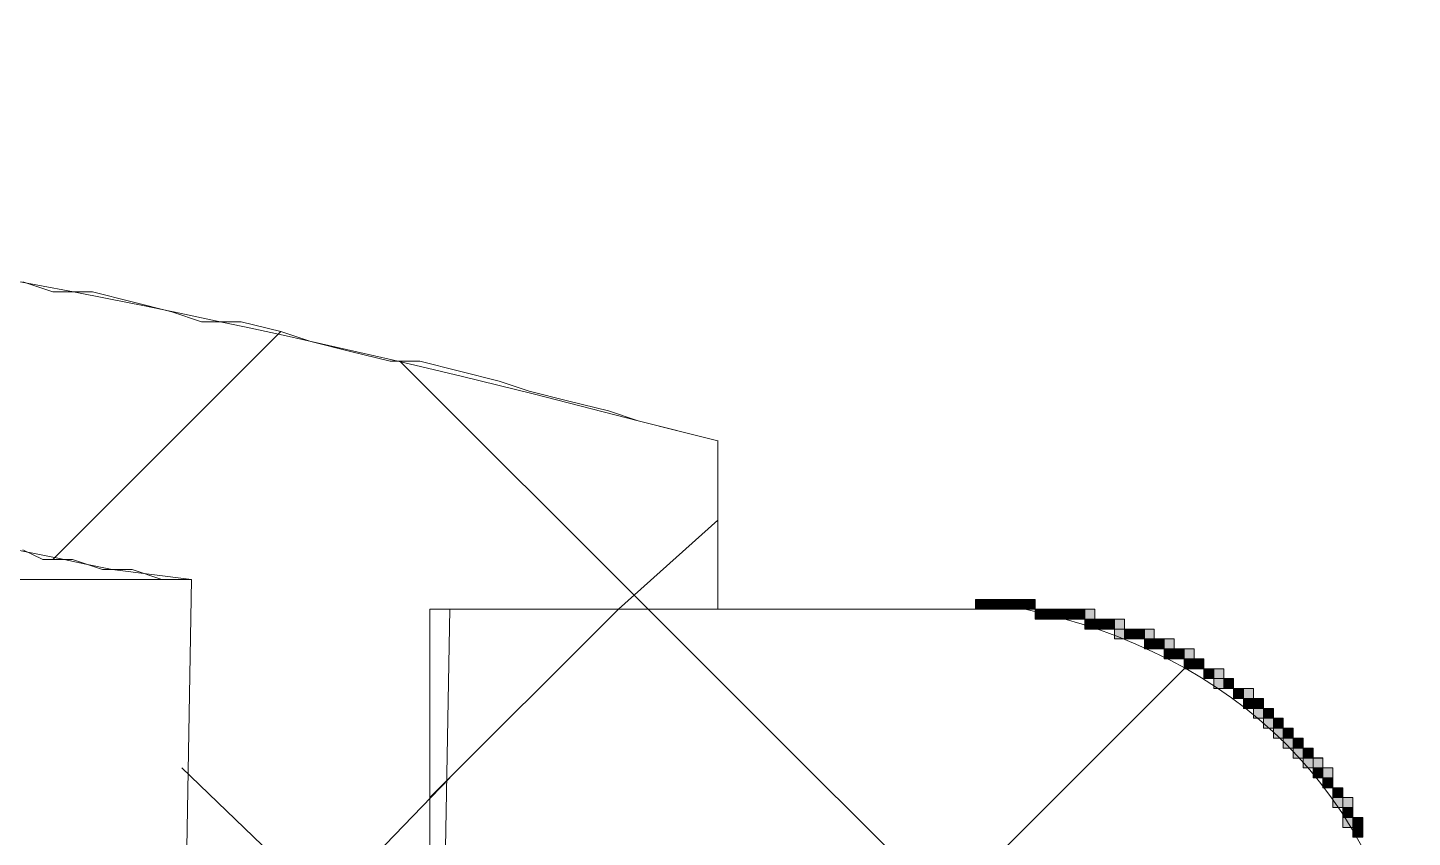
# Model space of a CAD drawing. Header units: inches. Extents: x 11 to 682, y 148 to 1119.
# Drawn here: x 366.03 to 374.4, y 762.78 to 767.68 of the extents above; entities that cross this region are included whole.
import ezdxf

# ---------------------------------------------------------------- set-up
doc = ezdxf.new("R2010")
doc.units = ezdxf.units.IN
doc.header["$MEASUREMENT"] = 0
doc.layers.add('图层 1', color=7, linetype='Continuous')

msp = doc.modelspace()

# ---------------------------------------------------------------- hatches: boundary and pattern name
at = {"layer": '图层 1', "true_color": 0xffffff}
h = msp.add_hatch(color=7, dxfattribs=at)
h.dxf.hatch_style = 2
h.paths.add_polyline_path([(371.7598, 764.1602), (371.8799, 764.1602), (371.8799, 764.2197), (371.7598, 764.2197)])
h = msp.add_hatch(color=7, dxfattribs=at)
h.dxf.hatch_style = 2
h.paths.add_polyline_path([(371.7598, 764.1602), (371.8198, 764.1602), (371.8198, 764.2197), (371.7598, 764.2197)])
h = msp.add_hatch(color=7, dxfattribs=at)
h.dxf.hatch_style = 2
h.paths.add_polyline_path([(371.7598, 764.1602), (371.8198, 764.1602), (371.8198, 764.2197), (371.7598, 764.2197)])
h = msp.add_hatch(color=7, dxfattribs=at)
h.dxf.hatch_style = 2
h.paths.add_polyline_path([(371.8198, 764.1602), (371.9399, 764.1602), (371.9399, 764.2197), (371.8198, 764.2197)])
h = msp.add_hatch(color=7, dxfattribs=at)
h.dxf.hatch_style = 2
h.paths.add_polyline_path([(371.8198, 764.1602), (371.8799, 764.1602), (371.8799, 764.2197), (371.8198, 764.2197)])
h = msp.add_hatch(color=7, dxfattribs=at)
h.dxf.hatch_style = 2
h.paths.add_polyline_path([(371.8198, 764.1602), (371.8799, 764.1602), (371.8799, 764.2197), (371.8198, 764.2197)])
h = msp.add_hatch(color=7, dxfattribs=at)
h.dxf.hatch_style = 2
h.paths.add_polyline_path([(371.8799, 764.1602), (372, 764.1602), (372, 764.2197), (371.8799, 764.2197)])
h = msp.add_hatch(color=7, dxfattribs=at)
h.dxf.hatch_style = 2
h.paths.add_polyline_path([(371.8799, 764.1602), (371.9399, 764.1602), (371.9399, 764.2197), (371.8799, 764.2197)])
h = msp.add_hatch(color=7, dxfattribs=at)
h.dxf.hatch_style = 2
h.paths.add_polyline_path([(371.8799, 764.1602), (371.9399, 764.1602), (371.9399, 764.2197), (371.8799, 764.2197)])
h = msp.add_hatch(color=7, dxfattribs=at)
h.dxf.hatch_style = 2
h.paths.add_polyline_path([(371.9399, 764.1602), (372.0601, 764.1602), (372.0601, 764.2197), (371.9399, 764.2197)])
h = msp.add_hatch(color=7, dxfattribs=at)
h.dxf.hatch_style = 2
h.paths.add_polyline_path([(371.9399, 764.1602), (372, 764.1602), (372, 764.2197), (371.9399, 764.2197)])
h = msp.add_hatch(color=7, dxfattribs=at)
h.dxf.hatch_style = 2
h.paths.add_polyline_path([(371.9399, 764.1602), (372, 764.1602), (372, 764.2197), (371.9399, 764.2197)])
h = msp.add_hatch(color=7, dxfattribs=at)
h.dxf.hatch_style = 2
h.paths.add_polyline_path([(372, 764.1602), (372.1201, 764.1602), (372.1201, 764.2197), (372, 764.2197)])
h = msp.add_hatch(color=7, dxfattribs=at)
h.dxf.hatch_style = 2
h.paths.add_polyline_path([(372, 764.1602), (372.0601, 764.1602), (372.0601, 764.2197), (372, 764.2197)])
h = msp.add_hatch(color=7, dxfattribs=at)
h.dxf.hatch_style = 2
h.paths.add_polyline_path([(372, 764.1602), (372.0601, 764.1602), (372.0601, 764.2197), (372, 764.2197)])
h = msp.add_hatch(color=7, dxfattribs=at)
h.dxf.hatch_style = 2
h.paths.add_polyline_path([(372.0601, 764.1602), (372.1201, 764.1602), (372.1201, 764.2197), (372.0601, 764.2197)])
h = msp.add_hatch(color=7, dxfattribs=at)
h.dxf.hatch_style = 2
h.paths.add_polyline_path([(372.0601, 764.1602), (372.1201, 764.1602), (372.1201, 764.2197), (372.0601, 764.2197)])
h = msp.add_hatch(color=7, dxfattribs=at)
h.dxf.hatch_style = 2
h.paths.add_polyline_path([(372.0601, 764.1602), (372.1201, 764.1602), (372.1201, 764.2197), (372.0601, 764.2197)])
h = msp.add_hatch(color=7, dxfattribs=at)
h.dxf.hatch_style = 2
h.paths.add_polyline_path([(372.1201, 764.1001), (372.2402, 764.1001), (372.2402, 764.1602), (372.1201, 764.1602)])
h = msp.add_hatch(color=7, dxfattribs=at)
h.dxf.hatch_style = 2
h.paths.add_polyline_path([(372.1201, 764.1001), (372.1802, 764.1001), (372.1802, 764.1602), (372.1201, 764.1602)])
h = msp.add_hatch(color=7, dxfattribs=at)
h.dxf.hatch_style = 2
h.paths.add_polyline_path([(372.1201, 764.1001), (372.1802, 764.1001), (372.1802, 764.1602), (372.1201, 764.1602)])
h = msp.add_hatch(color=7, dxfattribs=at)
h.dxf.hatch_style = 2
h.paths.add_polyline_path([(372.1201, 764.1001), (372.1802, 764.1001), (372.1802, 764.1602), (372.1201, 764.1602)])
h = msp.add_hatch(color=7, dxfattribs=at)
h.dxf.hatch_style = 2
h.paths.add_polyline_path([(372.1802, 764.1001), (372.2998, 764.1001), (372.2998, 764.1602), (372.1802, 764.1602)])
h = msp.add_hatch(color=7, dxfattribs=at)
h.dxf.hatch_style = 2
h.paths.add_polyline_path([(372.1802, 764.1001), (372.2402, 764.1001), (372.2402, 764.1602), (372.1802, 764.1602)])
h = msp.add_hatch(color=7, dxfattribs=at)
h.dxf.hatch_style = 2
h.paths.add_polyline_path([(372.1802, 764.1001), (372.2402, 764.1001), (372.2402, 764.1602), (372.1802, 764.1602)])
h = msp.add_hatch(color=7, dxfattribs=at)
h.dxf.hatch_style = 2
h.paths.add_polyline_path([(372.2402, 764.1001), (372.3599, 764.1001), (372.3599, 764.1602), (372.2402, 764.1602)])
h = msp.add_hatch(color=7, dxfattribs=at)
h.dxf.hatch_style = 2
h.paths.add_polyline_path([(372.2402, 764.1001), (372.2998, 764.1001), (372.2998, 764.1602), (372.2402, 764.1602)])
h = msp.add_hatch(color=7, dxfattribs=at)
h.dxf.hatch_style = 2
h.paths.add_polyline_path([(372.2402, 764.1001), (372.2998, 764.1001), (372.2998, 764.1602), (372.2402, 764.1602)])
h = msp.add_hatch(color=7, dxfattribs=at)
h.dxf.hatch_style = 2
h.paths.add_polyline_path([(372.2998, 764.1001), (372.4199, 764.1001), (372.4199, 764.1602), (372.2998, 764.1602)])
h = msp.add_hatch(color=7, dxfattribs=at)
h.dxf.hatch_style = 2
h.paths.add_polyline_path([(372.2998, 764.1001), (372.3599, 764.1001), (372.3599, 764.1602), (372.2998, 764.1602)])
h = msp.add_hatch(color=7, dxfattribs=at)
h.dxf.hatch_style = 2
h.paths.add_polyline_path([(372.3599, 764.1001), (372.4199, 764.1001), (372.4199, 764.1602), (372.3599, 764.1602)])
h = msp.add_hatch(color=7, dxfattribs=at)
h.dxf.hatch_style = 2
h.paths.add_polyline_path([(372.3599, 764.1001), (372.4199, 764.1001), (372.4199, 764.1602), (372.3599, 764.1602)])
h = msp.add_hatch(color=7, dxfattribs=at)
h.dxf.hatch_style = 2
h.paths.add_polyline_path([(372.3599, 764.1001), (372.4199, 764.1001), (372.4199, 764.1602), (372.3599, 764.1602)])
h = msp.add_hatch(color=7, dxfattribs=at)
h.dxf.hatch_style = 2
h.paths.add_polyline_path([(372.4199, 764.04), (372.48, 764.04), (372.48, 764.1602), (372.4199, 764.1602)])
h = msp.add_hatch(color=7, dxfattribs=at)
h.dxf.hatch_style = 2
h.paths.add_polyline_path([(372.4199, 764.04), (372.54, 764.04), (372.54, 764.1001), (372.4199, 764.1001)])
h = msp.add_hatch(color=7, dxfattribs=at)
h.dxf.hatch_style = 2
h.paths.add_polyline_path([(372.4199, 764.04), (372.48, 764.04), (372.48, 764.1001), (372.4199, 764.1001)])
h = msp.add_hatch(color=7, dxfattribs=at)
h.dxf.hatch_style = 2
h.paths.add_polyline_path([(372.48, 764.04), (372.6001, 764.04), (372.6001, 764.1001), (372.48, 764.1001)])
h = msp.add_hatch(color=7, dxfattribs=at)
h.dxf.hatch_style = 2
h.paths.add_polyline_path([(372.48, 764.04), (372.54, 764.04), (372.54, 764.1001), (372.48, 764.1001)])
h = msp.add_hatch(color=7, dxfattribs=at)
h.dxf.hatch_style = 2
h.paths.add_polyline_path([(372.48, 764.04), (372.54, 764.04), (372.54, 764.1001), (372.48, 764.1001)])
h = msp.add_hatch(color=7, dxfattribs=at)
h.dxf.hatch_style = 2
h.paths.add_polyline_path([(372.54, 764.04), (372.6001, 764.04), (372.6001, 764.1001), (372.54, 764.1001)])
h = msp.add_hatch(color=7, dxfattribs=at)
h.dxf.hatch_style = 2
h.paths.add_polyline_path([(372.54, 764.04), (372.6001, 764.04), (372.6001, 764.1001), (372.54, 764.1001)])
h = msp.add_hatch(color=7, dxfattribs=at)
h.dxf.hatch_style = 2
h.paths.add_polyline_path([(372.54, 764.04), (372.6001, 764.04), (372.6001, 764.1001), (372.54, 764.1001)])
h = msp.add_hatch(color=7, dxfattribs=at)
h.dxf.hatch_style = 2
h.paths.add_polyline_path([(372.6001, 763.98), (372.6602, 763.98), (372.6602, 764.1001), (372.6001, 764.1001)])
h = msp.add_hatch(color=7, dxfattribs=at)
h.dxf.hatch_style = 2
h.paths.add_polyline_path([(372.6001, 763.98), (372.7202, 763.98), (372.7202, 764.04), (372.6001, 764.04)])
h = msp.add_hatch(color=7, dxfattribs=at)
h.dxf.hatch_style = 2
h.paths.add_polyline_path([(372.6602, 763.98), (372.7798, 763.98), (372.7798, 764.04), (372.6602, 764.04)])
h = msp.add_hatch(color=7, dxfattribs=at)
h.dxf.hatch_style = 2
h.paths.add_polyline_path([(372.6602, 763.98), (372.7202, 763.98), (372.7202, 764.04), (372.6602, 764.04)])
h = msp.add_hatch(color=7, dxfattribs=at)
h.dxf.hatch_style = 2
h.paths.add_polyline_path([(372.6602, 763.98), (372.7202, 763.98), (372.7202, 764.04), (372.6602, 764.04)])
h = msp.add_hatch(color=7, dxfattribs=at)
h.dxf.hatch_style = 2
h.paths.add_polyline_path([(372.7202, 763.98), (372.7798, 763.98), (372.7798, 764.04), (372.7202, 764.04)])
h = msp.add_hatch(color=7, dxfattribs=at)
h.dxf.hatch_style = 2
h.paths.add_polyline_path([(372.7202, 763.98), (372.7798, 763.98), (372.7798, 764.04), (372.7202, 764.04)])
h = msp.add_hatch(color=7, dxfattribs=at)
h.dxf.hatch_style = 2
h.paths.add_polyline_path([(372.7202, 763.98), (372.7798, 763.98), (372.7798, 764.04), (372.7202, 764.04)])
h = msp.add_hatch(color=7, dxfattribs=at)
h.dxf.hatch_style = 2
h.paths.add_polyline_path([(372.7798, 763.9199), (372.8398, 763.9199), (372.8398, 764.04), (372.7798, 764.04)])
h = msp.add_hatch(color=7, dxfattribs=at)
h.dxf.hatch_style = 2
h.paths.add_polyline_path([(372.7798, 763.9199), (372.8999, 763.9199), (372.8999, 763.98), (372.7798, 763.98)])
h = msp.add_hatch(color=7, dxfattribs=at)
h.dxf.hatch_style = 2
h.paths.add_polyline_path([(372.7798, 763.9199), (372.8398, 763.9199), (372.8398, 763.98), (372.7798, 763.98)])
h = msp.add_hatch(color=7, dxfattribs=at)
h.dxf.hatch_style = 2
h.paths.add_polyline_path([(372.8398, 763.9199), (372.8999, 763.9199), (372.8999, 763.98), (372.8398, 763.98)])
h = msp.add_hatch(color=7, dxfattribs=at)
h.dxf.hatch_style = 2
h.paths.add_polyline_path([(372.8398, 763.9199), (372.8999, 763.9199), (372.8999, 763.98), (372.8398, 763.98)])
h = msp.add_hatch(color=7, dxfattribs=at)
h.dxf.hatch_style = 2
h.paths.add_polyline_path([(372.8398, 763.9199), (372.8999, 763.9199), (372.8999, 763.98), (372.8398, 763.98)])
h = msp.add_hatch(color=7, dxfattribs=at)
h.dxf.hatch_style = 2
h.paths.add_polyline_path([(372.8999, 763.8599), (372.96, 763.8599), (372.96, 763.98), (372.8999, 763.98)])
h = msp.add_hatch(color=7, dxfattribs=at)
h.dxf.hatch_style = 2
h.paths.add_polyline_path([(372.8999, 763.8599), (373.02, 763.8599), (373.02, 763.9199), (372.8999, 763.9199)])
h = msp.add_hatch(color=7, dxfattribs=at)
h.dxf.hatch_style = 2
h.paths.add_polyline_path([(372.8999, 763.8599), (372.96, 763.8599), (372.96, 763.9199), (372.8999, 763.9199)])
h = msp.add_hatch(color=7, dxfattribs=at)
h.dxf.hatch_style = 2
h.paths.add_polyline_path([(372.96, 763.8599), (373.02, 763.8599), (373.02, 763.9199), (372.96, 763.9199)])
h = msp.add_hatch(color=7, dxfattribs=at)
h.dxf.hatch_style = 2
h.paths.add_polyline_path([(372.96, 763.8599), (373.02, 763.8599), (373.02, 763.9199), (372.96, 763.9199)])
h = msp.add_hatch(color=7, dxfattribs=at)
h.dxf.hatch_style = 2
h.paths.add_polyline_path([(372.96, 763.8599), (373.02, 763.8599), (373.02, 763.9199), (372.96, 763.9199)])
h = msp.add_hatch(color=7, dxfattribs=at)
h.dxf.hatch_style = 2
h.paths.add_polyline_path([(373.02, 763.7998), (373.0801, 763.7998), (373.0801, 763.9199), (373.02, 763.9199)])
h = msp.add_hatch(color=7, dxfattribs=at)
h.dxf.hatch_style = 2
h.paths.add_polyline_path([(373.02, 763.7998), (373.1401, 763.7998), (373.1401, 763.8599), (373.02, 763.8599)])
h = msp.add_hatch(color=7, dxfattribs=at)
h.dxf.hatch_style = 2
h.paths.add_polyline_path([(373.02, 763.7998), (373.0801, 763.7998), (373.0801, 763.8599), (373.02, 763.8599)])
h = msp.add_hatch(color=7, dxfattribs=at)
h.dxf.hatch_style = 2
h.paths.add_polyline_path([(373.0801, 763.7998), (373.1401, 763.7998), (373.1401, 763.8599), (373.0801, 763.8599)])
h = msp.add_hatch(color=7, dxfattribs=at)
h.dxf.hatch_style = 2
h.paths.add_polyline_path([(373.0801, 763.7998), (373.1401, 763.7998), (373.1401, 763.8599), (373.0801, 763.8599)])
h = msp.add_hatch(color=7, dxfattribs=at)
h.dxf.hatch_style = 2
h.paths.add_polyline_path([(373.0801, 763.7998), (373.1401, 763.7998), (373.1401, 763.8599), (373.0801, 763.8599)])
h = msp.add_hatch(color=7, dxfattribs=at)
h.dxf.hatch_style = 2
h.paths.add_polyline_path([(373.1401, 763.7402), (373.2598, 763.7402), (373.2598, 763.7998), (373.1401, 763.7998)])
h = msp.add_hatch(color=7, dxfattribs=at)
h.dxf.hatch_style = 2
h.paths.add_polyline_path([(373.1401, 763.7402), (373.2002, 763.7402), (373.2002, 763.7998), (373.1401, 763.7998)])
h = msp.add_hatch(color=7, dxfattribs=at)
h.dxf.hatch_style = 2
h.paths.add_polyline_path([(373.1401, 763.7402), (373.2002, 763.7402), (373.2002, 763.7998), (373.1401, 763.7998)])
h = msp.add_hatch(color=7, dxfattribs=at)
h.dxf.hatch_style = 2
h.paths.add_polyline_path([(373.1401, 763.7402), (373.2002, 763.7402), (373.2002, 763.7998), (373.1401, 763.7998)])
h = msp.add_hatch(color=7, dxfattribs=at)
h.dxf.hatch_style = 2
h.paths.add_polyline_path([(373.2002, 763.6802), (373.2598, 763.6802), (373.2598, 763.7998), (373.2002, 763.7998)])
h = msp.add_hatch(color=7, dxfattribs=at)
h.dxf.hatch_style = 2
h.paths.add_polyline_path([(373.2002, 763.6802), (373.3198, 763.6802), (373.3198, 763.7402), (373.2002, 763.7402)])
h = msp.add_hatch(color=7, dxfattribs=at)
h.dxf.hatch_style = 2
h.paths.add_polyline_path([(373.2598, 763.6802), (373.3198, 763.6802), (373.3198, 763.7402), (373.2598, 763.7402)])
h = msp.add_hatch(color=7, dxfattribs=at)
h.dxf.hatch_style = 2
h.paths.add_polyline_path([(373.2598, 763.6802), (373.3198, 763.6802), (373.3198, 763.7402), (373.2598, 763.7402)])
h = msp.add_hatch(color=7, dxfattribs=at)
h.dxf.hatch_style = 2
h.paths.add_polyline_path([(373.2598, 763.6802), (373.3198, 763.6802), (373.3198, 763.7402), (373.2598, 763.7402)])
h = msp.add_hatch(color=7, dxfattribs=at)
h.dxf.hatch_style = 2
h.paths.add_polyline_path([(373.3198, 763.6201), (373.3799, 763.6201), (373.3799, 763.6802), (373.3198, 763.6802)])
h = msp.add_hatch(color=7, dxfattribs=at)
h.dxf.hatch_style = 2
h.paths.add_polyline_path([(373.3198, 763.6201), (373.3799, 763.6201), (373.3799, 763.6802), (373.3198, 763.6802)])
h = msp.add_hatch(color=7, dxfattribs=at)
h.dxf.hatch_style = 2
h.paths.add_polyline_path([(373.3198, 763.6201), (373.3799, 763.6201), (373.3799, 763.6802), (373.3198, 763.6802)])
h = msp.add_hatch(color=7, dxfattribs=at)
h.dxf.hatch_style = 2
h.paths.add_polyline_path([(373.3198, 763.6201), (373.3799, 763.6201), (373.3799, 763.6802), (373.3198, 763.6802)])
h = msp.add_hatch(color=7, dxfattribs=at)
h.dxf.hatch_style = 2
h.paths.add_polyline_path([(373.3198, 763.6201), (373.3799, 763.6201), (373.3799, 763.6802), (373.3198, 763.6802)])
h = msp.add_hatch(color=7, dxfattribs=at)
h.dxf.hatch_style = 2
h.paths.add_polyline_path([(373.3799, 763.5601), (373.4399, 763.5601), (373.4399, 763.6802), (373.3799, 763.6802)])
h = msp.add_hatch(color=7, dxfattribs=at)
h.dxf.hatch_style = 2
h.paths.add_polyline_path([(373.3799, 763.5601), (373.5, 763.5601), (373.5, 763.6201), (373.3799, 763.6201)])
h = msp.add_hatch(color=7, dxfattribs=at)
h.dxf.hatch_style = 2
h.paths.add_polyline_path([(373.3799, 763.5601), (373.4399, 763.5601), (373.4399, 763.6201), (373.3799, 763.6201)])
h = msp.add_hatch(color=7, dxfattribs=at)
h.dxf.hatch_style = 2
h.paths.add_polyline_path([(373.4399, 763.5601), (373.5, 763.5601), (373.5, 763.6201), (373.4399, 763.6201)])
h = msp.add_hatch(color=7, dxfattribs=at)
h.dxf.hatch_style = 2
h.paths.add_polyline_path([(373.4399, 763.5601), (373.5, 763.5601), (373.5, 763.6201), (373.4399, 763.6201)])
h = msp.add_hatch(color=7, dxfattribs=at)
h.dxf.hatch_style = 2
h.paths.add_polyline_path([(373.4399, 763.5), (373.5601, 763.5), (373.5601, 763.5601), (373.4399, 763.5601)])
h = msp.add_hatch(color=7, dxfattribs=at)
h.dxf.hatch_style = 2
h.paths.add_polyline_path([(373.5, 763.5), (373.5601, 763.5), (373.5601, 763.5601), (373.5, 763.5601)])
h = msp.add_hatch(color=7, dxfattribs=at)
h.dxf.hatch_style = 2
h.paths.add_polyline_path([(373.5, 763.5), (373.5601, 763.5), (373.5601, 763.5601), (373.5, 763.5601)])
h = msp.add_hatch(color=7, dxfattribs=at)
h.dxf.hatch_style = 2
h.paths.add_polyline_path([(373.5, 763.5), (373.5601, 763.5), (373.5601, 763.5601), (373.5, 763.5601)])
h = msp.add_hatch(color=7, dxfattribs=at)
h.dxf.hatch_style = 2
h.paths.add_polyline_path([(373.5, 763.4399), (373.6201, 763.4399), (373.6201, 763.5), (373.5, 763.5)])
h = msp.add_hatch(color=7, dxfattribs=at)
h.dxf.hatch_style = 2
h.paths.add_polyline_path([(373.5601, 763.4399), (373.6201, 763.4399), (373.6201, 763.5), (373.5601, 763.5)])
h = msp.add_hatch(color=7, dxfattribs=at)
h.dxf.hatch_style = 2
h.paths.add_polyline_path([(373.5601, 763.4399), (373.6201, 763.4399), (373.6201, 763.5), (373.5601, 763.5)])
h = msp.add_hatch(color=7, dxfattribs=at)
h.dxf.hatch_style = 2
h.paths.add_polyline_path([(373.5601, 763.4399), (373.6201, 763.4399), (373.6201, 763.5), (373.5601, 763.5)])
h = msp.add_hatch(color=7, dxfattribs=at)
h.dxf.hatch_style = 2
h.paths.add_polyline_path([(373.5601, 763.3799), (373.6802, 763.3799), (373.6802, 763.4399), (373.5601, 763.4399)])
h = msp.add_hatch(color=7, dxfattribs=at)
h.dxf.hatch_style = 2
h.paths.add_polyline_path([(373.6201, 763.3799), (373.6802, 763.3799), (373.6802, 763.4399), (373.6201, 763.4399)])
h = msp.add_hatch(color=7, dxfattribs=at)
h.dxf.hatch_style = 2
h.paths.add_polyline_path([(373.6201, 763.3799), (373.6802, 763.3799), (373.6802, 763.4399), (373.6201, 763.4399)])
h = msp.add_hatch(color=7, dxfattribs=at)
h.dxf.hatch_style = 2
h.paths.add_polyline_path([(373.6201, 763.3799), (373.6802, 763.3799), (373.6802, 763.4399), (373.6201, 763.4399)])
h = msp.add_hatch(color=7, dxfattribs=at)
h.dxf.hatch_style = 2
h.paths.add_polyline_path([(373.6201, 763.3198), (373.7402, 763.3198), (373.7402, 763.3799), (373.6201, 763.3799)])
h = msp.add_hatch(color=7, dxfattribs=at)
h.dxf.hatch_style = 2
h.paths.add_polyline_path([(373.6802, 763.2598), (373.7402, 763.2598), (373.7402, 763.3799), (373.6802, 763.3799)])
h = msp.add_hatch(color=7, dxfattribs=at)
h.dxf.hatch_style = 2
h.paths.add_polyline_path([(373.6802, 763.3198), (373.7402, 763.3198), (373.7402, 763.3799), (373.6802, 763.3799)])
h = msp.add_hatch(color=7, dxfattribs=at)
h.dxf.hatch_style = 2
h.paths.add_polyline_path([(373.6802, 763.2598), (373.7998, 763.2598), (373.7998, 763.3198), (373.6802, 763.3198)])
h = msp.add_hatch(color=7, dxfattribs=at)
h.dxf.hatch_style = 2
h.paths.add_polyline_path([(373.7402, 763.2002), (373.7998, 763.2002), (373.7998, 763.3198), (373.7402, 763.3198)])
h = msp.add_hatch(color=7, dxfattribs=at)
h.dxf.hatch_style = 2
h.paths.add_polyline_path([(373.7402, 763.2598), (373.7998, 763.2598), (373.7998, 763.3198), (373.7402, 763.3198)])
h = msp.add_hatch(color=7, dxfattribs=at)
h.dxf.hatch_style = 2
h.paths.add_polyline_path([(373.7402, 763.2002), (373.8599, 763.2002), (373.8599, 763.2603), (373.7402, 763.2603)])
h = msp.add_hatch(color=7, dxfattribs=at)
h.dxf.hatch_style = 2
h.paths.add_polyline_path([(373.7998, 763.1401), (373.8599, 763.1401), (373.8599, 763.2598), (373.7998, 763.2598)])
h = msp.add_hatch(color=7, dxfattribs=at)
h.dxf.hatch_style = 2
h.paths.add_polyline_path([(373.7998, 763.1401), (373.9199, 763.1401), (373.9199, 763.2002), (373.7998, 763.2002)])
h = msp.add_hatch(color=7, dxfattribs=at)
h.dxf.hatch_style = 2
h.paths.add_polyline_path([(373.7998, 763.1401), (373.8599, 763.1401), (373.8599, 763.2002), (373.7998, 763.2002)])
h = msp.add_hatch(color=7, dxfattribs=at)
h.dxf.hatch_style = 2
h.paths.add_polyline_path([(373.8599, 763.0801), (373.9199, 763.0801), (373.9199, 763.2002), (373.8599, 763.2002)])
h = msp.add_hatch(color=7, dxfattribs=at)
h.dxf.hatch_style = 2
h.paths.add_polyline_path([(373.8599, 763.0801), (373.9199, 763.0801), (373.9199, 763.1401), (373.8599, 763.1401)])
h = msp.add_hatch(color=7, dxfattribs=at)
h.dxf.hatch_style = 2
h.paths.add_polyline_path([(373.8599, 763.0801), (373.9199, 763.0801), (373.9199, 763.1401), (373.8599, 763.1401)])
h = msp.add_hatch(color=7, dxfattribs=at)
h.dxf.hatch_style = 2
h.paths.add_polyline_path([(373.8599, 763.0801), (373.9199, 763.0801), (373.9199, 763.1401), (373.8599, 763.1401)])
h = msp.add_hatch(color=7, dxfattribs=at)
h.dxf.hatch_style = 2
h.paths.add_polyline_path([(373.9199, 762.96), (373.98, 762.96), (373.98, 763.0801), (373.9199, 763.0801)])
h = msp.add_hatch(color=7, dxfattribs=at)
h.dxf.hatch_style = 2
h.paths.add_polyline_path([(373.9199, 763.02), (373.98, 763.02), (373.98, 763.0801), (373.9199, 763.0801)])
h = msp.add_hatch(color=7, dxfattribs=at)
h.dxf.hatch_style = 2
h.paths.add_polyline_path([(373.9199, 763.02), (373.98, 763.02), (373.98, 763.0801), (373.9199, 763.0801)])
h = msp.add_hatch(color=7, dxfattribs=at)
h.dxf.hatch_style = 2
h.paths.add_polyline_path([(373.9199, 763.02), (373.98, 763.02), (373.98, 763.0801), (373.9199, 763.0801)])
h = msp.add_hatch(color=7, dxfattribs=at)
h.dxf.hatch_style = 2
h.paths.add_polyline_path([(373.9199, 762.96), (374.04, 762.96), (374.04, 763.02), (373.9199, 763.02)])
h = msp.add_hatch(color=7, dxfattribs=at)
h.dxf.hatch_style = 2
h.paths.add_polyline_path([(373.98, 762.8999), (374.04, 762.8999), (374.04, 763.02), (373.98, 763.02)])
h = msp.add_hatch(color=7, dxfattribs=at)
h.dxf.hatch_style = 2
h.paths.add_polyline_path([(373.98, 762.8999), (374.04, 762.8999), (374.04, 762.96), (373.98, 762.96)])
h = msp.add_hatch(color=7, dxfattribs=at)
h.dxf.hatch_style = 2
h.paths.add_polyline_path([(373.98, 762.8999), (374.04, 762.8999), (374.04, 762.96), (373.98, 762.96)])
h = msp.add_hatch(color=7, dxfattribs=at)
h.dxf.hatch_style = 2
h.paths.add_polyline_path([(373.98, 762.8999), (374.04, 762.8999), (374.04, 762.96), (373.98, 762.96)])
h = msp.add_hatch(color=7, dxfattribs=at)
h.dxf.hatch_style = 2
h.paths.add_polyline_path([(373.98, 762.8398), (374.1001, 762.8398), (374.1001, 762.8999), (373.98, 762.8999)])
h = msp.add_hatch(color=7, dxfattribs=at)
h.dxf.hatch_style = 2
h.paths.add_polyline_path([(374.04, 762.7803), (374.1001, 762.7803), (374.1001, 762.8999), (374.04, 762.8999)])
h = msp.add_hatch(color=7, dxfattribs=at)
h.dxf.hatch_style = 2
h.paths.add_polyline_path([(374.04, 762.8398), (374.1001, 762.8398), (374.1001, 762.8999), (374.04, 762.8999)])
h = msp.add_hatch(color=7, dxfattribs=at)
h.dxf.hatch_style = 2
h.paths.add_polyline_path([(374.04, 762.8398), (374.1001, 762.8398), (374.1001, 762.8999), (374.04, 762.8999)])
h = msp.add_hatch(color=7, dxfattribs=at)
h.dxf.hatch_style = 2
h.paths.add_polyline_path([(374.04, 762.7803), (374.1001, 762.7803), (374.1001, 762.8398), (374.04, 762.8398)])
h = msp.add_hatch(color=7, dxfattribs=at)
h.dxf.hatch_style = 2
h.paths.add_polyline_path([(374.04, 762.7803), (374.1001, 762.7803), (374.1001, 762.8398), (374.04, 762.8398)])

# ---------------------------------------------------------------- linework, layer by layer
at = {"layer": '图层 1', "color": 7, "lineweight": 18, "true_color": 0xffffff}
for points in [[(366, 766.1401), (366.1802, 766.0801), (366.4199, 766.0801), (366.6602, 766.02), (366.8999, 765.96), (367.0801, 765.8999), (367.3198, 765.8999), (367.5601, 765.8398), (367.7402, 765.7798), (367.98, 765.7197), (368.2197, 765.6602), (368.3999, 765.6602), (368.6401, 765.6001), (368.8799, 765.54), (369.0601, 765.48), (369.2998, 765.4199), (369.54, 765.3599), (369.7197, 765.2998), (369.96, 765.2397), (370.2002, 765.1797), (370.2002, 764.1602)], [(366.1802, 764.46), (367.5601, 765.8398)], [(368.2798, 765.6597), (369.7798, 764.1597)], [(370.2002, 765.1802), (370.2002, 764.1602)], [(369.6001, 764.1602), (370.2002, 764.6997)], [(366, 764.52), (366.1201, 764.46), (366.2998, 764.46), (366.48, 764.3999), (366.6602, 764.3999), (366.8398, 764.3398), (367.02, 764.3398)], [(344.7002, 764.3398), (367.02, 764.3398)], [(366.8999, 757.5), (367.02, 764.3398)], [(366.8999, 757.5), (367.02, 764.3398)], [(368.46, 764.1602), (371.7598, 764.1602)], [(368.46, 764.1602), (368.46, 756.7202)], [(368.46, 763.02), (369.6001, 764.1602)], [(368.46, 757.5), (368.5801, 764.1602)], [(368.46, 764.1602), (368.46, 756.7197)], [(368.46, 757.5), (368.5801, 764.1602)], [(368.46, 764.1602), (371.7598, 764.1602)], [(368.5801, 764.1602), (370.2002, 764.1602)], [(369.7798, 764.1602), (374.3398, 759.6001)], [(368.46, 759.2402), (373.02, 763.8003)], [(366.96, 763.1997), (368.5801, 761.6396)], [(366.96, 761.46), (368.5801, 763.1396)]]:
    msp.add_lwpolyline(points, dxfattribs=at)
at = {"layer": '图层 1', "lineweight": 0}
for points in [[(371.7598, 764.1602), (371.8799, 764.1602), (371.8799, 764.2197), (371.7598, 764.2197), (371.7598, 764.1602)], [(371.7598, 764.1602), (371.8198, 764.1602), (371.8198, 764.2197), (371.7598, 764.2197), (371.7598, 764.1602)], [(371.7598, 764.1602), (371.8198, 764.1602), (371.8198, 764.2197), (371.7598, 764.2197), (371.7598, 764.1602)], [(371.8198, 764.1602), (371.9399, 764.1602), (371.9399, 764.2197), (371.8198, 764.2197), (371.8198, 764.1602)], [(371.8198, 764.1602), (371.8799, 764.1602), (371.8799, 764.2197), (371.8198, 764.2197), (371.8198, 764.1602)], [(371.8198, 764.1602), (371.8799, 764.1602), (371.8799, 764.2197), (371.8198, 764.2197), (371.8198, 764.1602)], [(371.8799, 764.1602), (372, 764.1602), (372, 764.2197), (371.8799, 764.2197), (371.8799, 764.1602)], [(371.8799, 764.1602), (371.9399, 764.1602), (371.9399, 764.2197), (371.8799, 764.2197), (371.8799, 764.1602)], [(371.8799, 764.1602), (371.9399, 764.1602), (371.9399, 764.2197), (371.8799, 764.2197), (371.8799, 764.1602)], [(371.9399, 764.1602), (372.0601, 764.1602), (372.0601, 764.2197), (371.9399, 764.2197), (371.9399, 764.1602)], [(371.9399, 764.1602), (372, 764.1602), (372, 764.2197), (371.9399, 764.2197), (371.9399, 764.1602)], [(371.9399, 764.1602), (372, 764.1602), (372, 764.2197), (371.9399, 764.2197), (371.9399, 764.1602)], [(372, 764.1602), (372.1201, 764.1602), (372.1201, 764.2197), (372, 764.2197), (372, 764.1602)], [(372, 764.1602), (372.0601, 764.1602), (372.0601, 764.2197), (372, 764.2197), (372, 764.1602)], [(372, 764.1602), (372.0601, 764.1602), (372.0601, 764.2197), (372, 764.2197), (372, 764.1602)], [(372.0601, 764.1602), (372.1201, 764.1602), (372.1201, 764.2197), (372.0601, 764.2197), (372.0601, 764.1602)], [(372.0601, 764.1602), (372.1201, 764.1602), (372.1201, 764.2197), (372.0601, 764.2197), (372.0601, 764.1602)], [(372.0601, 764.1602), (372.1201, 764.1602), (372.1201, 764.2197), (372.0601, 764.2197), (372.0601, 764.1602)], [(372.1201, 764.1001), (372.2402, 764.1001), (372.2402, 764.1602), (372.1201, 764.1602), (372.1201, 764.1001)], [(372.1201, 764.1001), (372.1802, 764.1001), (372.1802, 764.1602), (372.1201, 764.1602), (372.1201, 764.1001)], [(372.1201, 764.1001), (372.1802, 764.1001), (372.1802, 764.1602), (372.1201, 764.1602), (372.1201, 764.1001)], [(372.1201, 764.1001), (372.1802, 764.1001), (372.1802, 764.1602), (372.1201, 764.1602), (372.1201, 764.1001)], [(372.1802, 764.1001), (372.2998, 764.1001), (372.2998, 764.1602), (372.1802, 764.1602), (372.1802, 764.1001)], [(372.1802, 764.1001), (372.2402, 764.1001), (372.2402, 764.1602), (372.1802, 764.1602), (372.1802, 764.1001)], [(372.1802, 764.1001), (372.2402, 764.1001), (372.2402, 764.1602), (372.1802, 764.1602), (372.1802, 764.1001)], [(372.2402, 764.1001), (372.3599, 764.1001), (372.3599, 764.1602), (372.2402, 764.1602), (372.2402, 764.1001)], [(372.2402, 764.1001), (372.2998, 764.1001), (372.2998, 764.1602), (372.2402, 764.1602), (372.2402, 764.1001)], [(372.2402, 764.1001), (372.2998, 764.1001), (372.2998, 764.1602), (372.2402, 764.1602), (372.2402, 764.1001)], [(372.2998, 764.1001), (372.4199, 764.1001), (372.4199, 764.1602), (372.2998, 764.1602), (372.2998, 764.1001)], [(372.2998, 764.1001), (372.3599, 764.1001), (372.3599, 764.1602), (372.2998, 764.1602), (372.2998, 764.1001)], [(372.3599, 764.1001), (372.4199, 764.1001), (372.4199, 764.1602), (372.3599, 764.1602), (372.3599, 764.1001)], [(372.3599, 764.1001), (372.4199, 764.1001), (372.4199, 764.1602), (372.3599, 764.1602), (372.3599, 764.1001)], [(372.3599, 764.1001), (372.4199, 764.1001), (372.4199, 764.1602), (372.3599, 764.1602), (372.3599, 764.1001)], [(372.4199, 764.04), (372.48, 764.04), (372.48, 764.1602), (372.4199, 764.1602), (372.4199, 764.04)], [(372.4199, 764.04), (372.54, 764.04), (372.54, 764.1001), (372.4199, 764.1001), (372.4199, 764.04)], [(372.4199, 764.04), (372.48, 764.04), (372.48, 764.1001), (372.4199, 764.1001), (372.4199, 764.04)], [(372.48, 764.04), (372.6001, 764.04), (372.6001, 764.1001), (372.48, 764.1001), (372.48, 764.04)], [(372.48, 764.04), (372.54, 764.04), (372.54, 764.1001), (372.48, 764.1001), (372.48, 764.04)], [(372.48, 764.04), (372.54, 764.04), (372.54, 764.1001), (372.48, 764.1001), (372.48, 764.04)], [(372.54, 764.04), (372.6001, 764.04), (372.6001, 764.1001), (372.54, 764.1001), (372.54, 764.04)], [(372.54, 764.04), (372.6001, 764.04), (372.6001, 764.1001), (372.54, 764.1001), (372.54, 764.04)], [(372.54, 764.04), (372.6001, 764.04), (372.6001, 764.1001), (372.54, 764.1001), (372.54, 764.04)], [(372.6001, 763.98), (372.6602, 763.98), (372.6602, 764.1001), (372.6001, 764.1001), (372.6001, 763.98)], [(372.6001, 763.98), (372.7202, 763.98), (372.7202, 764.04), (372.6001, 764.04), (372.6001, 763.98)], [(372.6602, 763.98), (372.7798, 763.98), (372.7798, 764.04), (372.6602, 764.04), (372.6602, 763.98)], [(372.6602, 763.98), (372.7202, 763.98), (372.7202, 764.04), (372.6602, 764.04), (372.6602, 763.98)], [(372.6602, 763.98), (372.7202, 763.98), (372.7202, 764.04), (372.6602, 764.04), (372.6602, 763.98)], [(372.7202, 763.98), (372.7798, 763.98), (372.7798, 764.04), (372.7202, 764.04), (372.7202, 763.98)], [(372.7202, 763.98), (372.7798, 763.98), (372.7798, 764.04), (372.7202, 764.04), (372.7202, 763.98)], [(372.7202, 763.98), (372.7798, 763.98), (372.7798, 764.04), (372.7202, 764.04), (372.7202, 763.98)], [(372.7798, 763.9199), (372.8398, 763.9199), (372.8398, 764.04), (372.7798, 764.04), (372.7798, 763.9199)], [(372.7798, 763.9199), (372.8999, 763.9199), (372.8999, 763.98), (372.7798, 763.98), (372.7798, 763.9199)], [(372.7798, 763.9199), (372.8398, 763.9199), (372.8398, 763.98), (372.7798, 763.98), (372.7798, 763.9199)], [(372.8398, 763.9199), (372.8999, 763.9199), (372.8999, 763.98), (372.8398, 763.98), (372.8398, 763.9199)], [(372.8398, 763.9199), (372.8999, 763.9199), (372.8999, 763.98), (372.8398, 763.98), (372.8398, 763.9199)], [(372.8398, 763.9199), (372.8999, 763.9199), (372.8999, 763.98), (372.8398, 763.98), (372.8398, 763.9199)], [(372.8999, 763.8599), (372.96, 763.8599), (372.96, 763.98), (372.8999, 763.98), (372.8999, 763.8599)], [(372.8999, 763.8599), (373.02, 763.8599), (373.02, 763.9199), (372.8999, 763.9199), (372.8999, 763.8599)], [(372.8999, 763.8599), (372.96, 763.8599), (372.96, 763.9199), (372.8999, 763.9199), (372.8999, 763.8599)], [(372.96, 763.8599), (373.02, 763.8599), (373.02, 763.9199), (372.96, 763.9199), (372.96, 763.8599)], [(372.96, 763.8599), (373.02, 763.8599), (373.02, 763.9199), (372.96, 763.9199), (372.96, 763.8599)], [(372.96, 763.8599), (373.02, 763.8599), (373.02, 763.9199), (372.96, 763.9199), (372.96, 763.8599)], [(373.02, 763.7998), (373.0801, 763.7998), (373.0801, 763.9199), (373.02, 763.9199), (373.02, 763.7998)], [(373.02, 763.7998), (373.1401, 763.7998), (373.1401, 763.8599), (373.02, 763.8599), (373.02, 763.7998)], [(373.02, 763.7998), (373.0801, 763.7998), (373.0801, 763.8599), (373.02, 763.8599), (373.02, 763.7998)], [(373.0801, 763.7998), (373.1401, 763.7998), (373.1401, 763.8599), (373.0801, 763.8599), (373.0801, 763.7998)], [(373.0801, 763.7998), (373.1401, 763.7998), (373.1401, 763.8599), (373.0801, 763.8599), (373.0801, 763.7998)], [(373.0801, 763.7998), (373.1401, 763.7998), (373.1401, 763.8599), (373.0801, 763.8599), (373.0801, 763.7998)], [(373.1401, 763.7402), (373.2598, 763.7402), (373.2598, 763.7998), (373.1401, 763.7998), (373.1401, 763.7402)], [(373.1401, 763.7402), (373.2002, 763.7402), (373.2002, 763.7998), (373.1401, 763.7998), (373.1401, 763.7402)], [(373.1401, 763.7402), (373.2002, 763.7402), (373.2002, 763.7998), (373.1401, 763.7998), (373.1401, 763.7402)], [(373.1401, 763.7402), (373.2002, 763.7402), (373.2002, 763.7998), (373.1401, 763.7998), (373.1401, 763.7402)], [(373.2002, 763.6802), (373.2598, 763.6802), (373.2598, 763.7998), (373.2002, 763.7998), (373.2002, 763.6802)], [(373.2002, 763.6802), (373.3198, 763.6802), (373.3198, 763.7402), (373.2002, 763.7402), (373.2002, 763.6802)], [(373.2598, 763.6802), (373.3198, 763.6802), (373.3198, 763.7402), (373.2598, 763.7402), (373.2598, 763.6802)], [(373.2598, 763.6802), (373.3198, 763.6802), (373.3198, 763.7402), (373.2598, 763.7402), (373.2598, 763.6802)], [(373.2598, 763.6802), (373.3198, 763.6802), (373.3198, 763.7402), (373.2598, 763.7402), (373.2598, 763.6802)], [(373.3198, 763.6201), (373.3799, 763.6201), (373.3799, 763.6802), (373.3198, 763.6802), (373.3198, 763.6201)], [(373.3198, 763.6201), (373.3799, 763.6201), (373.3799, 763.6802), (373.3198, 763.6802), (373.3198, 763.6201)], [(373.3198, 763.6201), (373.3799, 763.6201), (373.3799, 763.6802), (373.3198, 763.6802), (373.3198, 763.6201)], [(373.3198, 763.6201), (373.3799, 763.6201), (373.3799, 763.6802), (373.3198, 763.6802), (373.3198, 763.6201)], [(373.3198, 763.6201), (373.3799, 763.6201), (373.3799, 763.6802), (373.3198, 763.6802), (373.3198, 763.6201)], [(373.3799, 763.5601), (373.4399, 763.5601), (373.4399, 763.6802), (373.3799, 763.6802), (373.3799, 763.5601)], [(373.3799, 763.5601), (373.5, 763.5601), (373.5, 763.6201), (373.3799, 763.6201), (373.3799, 763.5601)], [(373.3799, 763.5601), (373.4399, 763.5601), (373.4399, 763.6201), (373.3799, 763.6201), (373.3799, 763.5601)], [(373.4399, 763.5601), (373.5, 763.5601), (373.5, 763.6201), (373.4399, 763.6201), (373.4399, 763.5601)], [(373.4399, 763.5601), (373.5, 763.5601), (373.5, 763.6201), (373.4399, 763.6201), (373.4399, 763.5601)], [(373.4399, 763.5), (373.5601, 763.5), (373.5601, 763.5601), (373.4399, 763.5601), (373.4399, 763.5)], [(373.5, 763.5), (373.5601, 763.5), (373.5601, 763.5601), (373.5, 763.5601), (373.5, 763.5)], [(373.5, 763.5), (373.5601, 763.5), (373.5601, 763.5601), (373.5, 763.5601), (373.5, 763.5)], [(373.5, 763.5), (373.5601, 763.5), (373.5601, 763.5601), (373.5, 763.5601), (373.5, 763.5)], [(373.5, 763.4399), (373.6201, 763.4399), (373.6201, 763.5), (373.5, 763.5), (373.5, 763.4399)], [(373.5601, 763.4399), (373.6201, 763.4399), (373.6201, 763.5), (373.5601, 763.5), (373.5601, 763.4399)], [(373.5601, 763.4399), (373.6201, 763.4399), (373.6201, 763.5), (373.5601, 763.5), (373.5601, 763.4399)], [(373.5601, 763.4399), (373.6201, 763.4399), (373.6201, 763.5), (373.5601, 763.5), (373.5601, 763.4399)], [(373.5601, 763.3799), (373.6802, 763.3799), (373.6802, 763.4399), (373.5601, 763.4399), (373.5601, 763.3799)], [(373.6201, 763.3799), (373.6802, 763.3799), (373.6802, 763.4399), (373.6201, 763.4399), (373.6201, 763.3799)], [(373.6201, 763.3799), (373.6802, 763.3799), (373.6802, 763.4399), (373.6201, 763.4399), (373.6201, 763.3799)], [(373.6201, 763.3799), (373.6802, 763.3799), (373.6802, 763.4399), (373.6201, 763.4399), (373.6201, 763.3799)], [(373.6201, 763.3198), (373.7402, 763.3198), (373.7402, 763.3799), (373.6201, 763.3799), (373.6201, 763.3198)], [(373.6802, 763.2598), (373.7402, 763.2598), (373.7402, 763.3799), (373.6802, 763.3799), (373.6802, 763.2598)], [(373.6802, 763.3198), (373.7402, 763.3198), (373.7402, 763.3799), (373.6802, 763.3799), (373.6802, 763.3198)], [(373.6802, 763.2598), (373.7998, 763.2598), (373.7998, 763.3198), (373.6802, 763.3198), (373.6802, 763.2598)], [(373.7402, 763.2002), (373.7998, 763.2002), (373.7998, 763.3198), (373.7402, 763.3198), (373.7402, 763.2002)], [(373.7402, 763.2598), (373.7998, 763.2598), (373.7998, 763.3198), (373.7402, 763.3198), (373.7402, 763.2598)], [(373.7402, 763.2002), (373.8599, 763.2002), (373.8599, 763.2603), (373.7402, 763.2603), (373.7402, 763.2002)], [(373.7998, 763.1401), (373.8599, 763.1401), (373.8599, 763.2598), (373.7998, 763.2598), (373.7998, 763.1401)], [(373.7998, 763.1401), (373.9199, 763.1401), (373.9199, 763.2002), (373.7998, 763.2002), (373.7998, 763.1401)], [(373.7998, 763.1401), (373.8599, 763.1401), (373.8599, 763.2002), (373.7998, 763.2002), (373.7998, 763.1401)], [(373.8599, 763.0801), (373.9199, 763.0801), (373.9199, 763.2002), (373.8599, 763.2002), (373.8599, 763.0801)], [(373.8599, 763.0801), (373.9199, 763.0801), (373.9199, 763.1401), (373.8599, 763.1401), (373.8599, 763.0801)], [(373.8599, 763.0801), (373.9199, 763.0801), (373.9199, 763.1401), (373.8599, 763.1401), (373.8599, 763.0801)], [(373.8599, 763.0801), (373.9199, 763.0801), (373.9199, 763.1401), (373.8599, 763.1401), (373.8599, 763.0801)], [(373.9199, 762.96), (373.98, 762.96), (373.98, 763.0801), (373.9199, 763.0801), (373.9199, 762.96)], [(373.9199, 763.02), (373.98, 763.02), (373.98, 763.0801), (373.9199, 763.0801), (373.9199, 763.02)], [(373.9199, 763.02), (373.98, 763.02), (373.98, 763.0801), (373.9199, 763.0801), (373.9199, 763.02)], [(373.9199, 763.02), (373.98, 763.02), (373.98, 763.0801), (373.9199, 763.0801), (373.9199, 763.02)], [(373.9199, 762.96), (374.04, 762.96), (374.04, 763.02), (373.9199, 763.02), (373.9199, 762.96)], [(373.98, 762.8999), (374.04, 762.8999), (374.04, 763.02), (373.98, 763.02), (373.98, 762.8999)], [(373.98, 762.8999), (374.04, 762.8999), (374.04, 762.96), (373.98, 762.96), (373.98, 762.8999)], [(373.98, 762.8999), (374.04, 762.8999), (374.04, 762.96), (373.98, 762.96), (373.98, 762.8999)], [(373.98, 762.8999), (374.04, 762.8999), (374.04, 762.96), (373.98, 762.96), (373.98, 762.8999)], [(373.98, 762.8398), (374.1001, 762.8398), (374.1001, 762.8999), (373.98, 762.8999), (373.98, 762.8398)], [(374.04, 762.7803), (374.1001, 762.7803), (374.1001, 762.8999), (374.04, 762.8999), (374.04, 762.7803)], [(374.04, 762.8398), (374.1001, 762.8398), (374.1001, 762.8999), (374.04, 762.8999), (374.04, 762.8398)], [(374.04, 762.8398), (374.1001, 762.8398), (374.1001, 762.8999), (374.04, 762.8999), (374.04, 762.8398)], [(374.04, 762.7803), (374.1001, 762.7803), (374.1001, 762.8398), (374.04, 762.8398), (374.04, 762.7803)], [(374.04, 762.7803), (374.1001, 762.7803), (374.1001, 762.8398), (374.04, 762.8398), (374.04, 762.7803)]]:
    msp.add_lwpolyline(points, dxfattribs=at)
at = {"layer": '图层 1', "color": 7, "lineweight": 18, "true_color": 0xffffff}
for points in [[(370.2002, 765.1797), (370.2002, 765.1797), (369.7202, 765.2998), (369.7202, 765.2998), (360.6821, 767.6777), (351.0352, 767.6787), (342, 765.2998), (342, 765.2998), (341.52, 765.1797), (341.52, 765.1797)], [(367.02, 764.3398), (367.02, 764.3398), (366.54, 764.3999), (366.54, 764.3999), (359.729, 765.8438), (351.9912, 765.8467), (345.1802, 764.3999), (345.1802, 764.3999), (344.7002, 764.3398), (344.7002, 764.3398)], [(374.3999, 761.3999), (374.3999, 761.3999), (374.3999, 761.7598), (374.3999, 761.7598), (374.2178, 763.0576), (373.3208, 763.8906), (372.0601, 764.1597), (372.0601, 764.1597), (371.7598, 764.1597), (371.7598, 764.1597)]]:
    msp.add_open_spline(points, degree=3, knots=[0, 0, 0, 0, 1, 1, 1, 2, 2, 2, 3, 3, 3, 3], dxfattribs=at)

doc.saveas('drawing.dxf')
